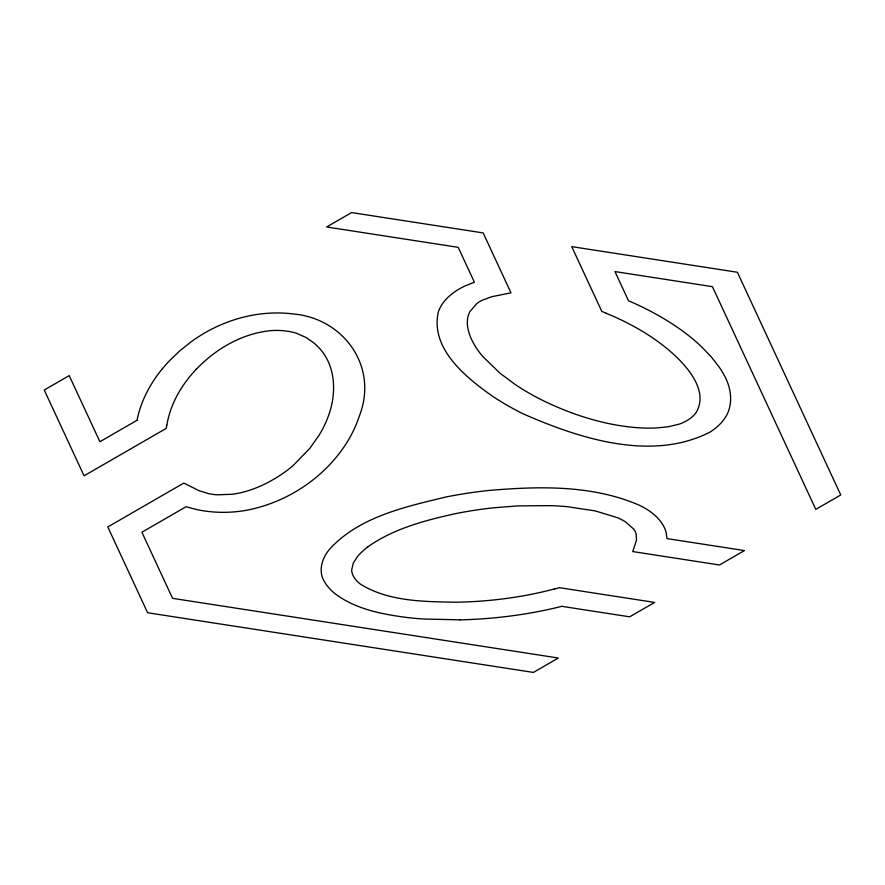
<?xml version="1.0" encoding="UTF-8"?>
<svg xmlns="http://www.w3.org/2000/svg" width="885" height="885" viewBox="0 0 885 885"><rect width="100%" height="100%" fill="white"/><g stroke="black" fill="none" stroke-linecap="round" stroke-linejoin="round"><path stroke-width="1.33" d="M166.734 425.242L166.203 428.395L84.064 475.82L44.25 390.031L69.207 375.616L99.894 441.726L136.898 420.364M196.282 369.288C215.896 348.723 242.291 333.368 270.91 330.636A43.099 24.88 0 0 1 289.981 331.643L292.714 332.24A37.026 21.373 0 0 1 296.818 333.402L306.044 337.506L313.622 342.76A92.449 53.377 0 0 1 322.56 352.042C335.703 369.454 336.001 393.748 329.176 413.76A261.529 150.992 0 0 1 319.109 435.21L309.772 448.441L293.134 465.554A166.303 96.011 0 0 1 283.919 472.734C271.297 481.584 257.236 488.586 242.247 492.392A59.804 34.526 0 0 1 232.202 494.272L217.09 494.815A37.579 21.694 0 0 1 208.96 493.708L199.092 490.721L183.781 483.088L107.793 526.951L147.618 612.752L533.389 672.423L558.346 658.02L172.575 598.337L141.899 532.228L186.093 506.718L196.691 509.572A76.619 44.239 0 0 0 248.984 509.782C289.329 501.352 326.244 476.263 347.827 441.018A295.944 170.86 0 0 0 359.133 416.636C379.068 366.49 343.325 318.025 292.824 313.909A76.143 43.962 0 0 0 267.657 313.29C243.508 315.005 219.945 323.125 199.545 336.09A194.346 112.207 0 0 0 191.271 341.698L179.633 350.969L169.444 360.792A270.058 155.915 0 0 0 161.977 369.277M368.027 546.731C393.925 528.445 425.497 520.236 456.052 513.532A261.529 150.992 0 0 1 493.266 507.835L517.78 505.888L551.764 505.656A166.303 96.011 0 0 1 567.141 506.674L595.339 510.933L617.453 517.681A59.804 34.526 0 0 1 625.319 521.763L633.671 529.042A37.579 21.694 0 0 1 636.072 533.666L636.525 540.093L632.742 551.565L719.483 564.984L744.44 550.57L667.024 538.6L666.007 531.874A76.619 44.239 0 0 0 640.187 505.612C592.552 484.593 538.368 486.153 487.602 490.578A295.944 170.86 0 0 0 445.376 497.116C405.087 506.895 359.741 516.785 330.337 548.379C322.361 557.141 317.615 570.825 324.441 581.633A76.143 43.962 0 0 0 336.112 594.521C356.655 609.433 382.453 614.312 407.122 617.52A199.999 115.47 0 0 0 423.461 619.024L459.769 619.821M554.497 589.012L559.497 587.695L654.657 602.419L629.689 616.823L562.097 606.369M606.269 313.246L601.8 311.409L571.732 246.627L737.382 272.248L840.75 494.969L815.793 509.384L712.425 286.663L614.964 271.584L628.505 300.767A286.508 165.418 0 0 1 692.645 338.822A270.058 155.915 0 0 1 701.595 346.831L711.23 356.832L719.328 367.286A194.346 112.207 0 0 1 723.598 374.233C731.74 387.84 734.041 406.514 723.753 419.689A76.143 43.962 0 0 1 710.235 431.969C651.548 462.224 578.624 438.263 522.991 413.76A295.944 170.86 0 0 1 492.06 395.905C465.864 377.32 430.154 348.79 438.296 312.095A76.619 44.239 0 0 1 464.791 286.054L474.382 282.193L458.209 247.335L326.653 226.98L351.61 212.577L483.166 232.921L510.977 292.846L491.872 296.685L482.469 300.126A37.579 21.694 0 0 0 476.738 303.644L469.99 311.465A59.804 34.526 0 0 0 467.789 317.427C465.809 328.335 470.665 339.121 476.429 348.093A166.303 96.011 0 0 0 482.602 356.29L499.948 373.16L515.125 384.455A261.529 150.992 0 0 0 542.273 400.208C572.241 414.855 604.754 425.309 638.151 427.765A92.449 53.377 0 0 0 656.559 427.942L668.23 426.769L678.994 424.214A37.026 21.373 0 0 0 682.789 422.731L685.034 421.658A43.099 24.88 0 0 0 696.064 412.631C708.277 392.343 689.714 369.587 675.432 356.002A252.778 145.936 0 0 0 606.203 313.301M368.049 546.742A93.401 53.93 0 0 0 357.297 556.809L353.226 563.225L351.688 569.896A37.026 21.373 0 0 0 351.998 572.529L352.484 574.188A43.099 24.88 0 0 0 360.527 584.211C388.681 601.579 423.727 601.645 455.786 602.22A252.778 145.936 0 0 0 554.452 588.956M562.03 606.28A285.501 164.831 0 0 1 459.78 619.898M137.02 420.375A286.508 165.418 0 0 1 161.911 369.266M166.845 425.254A252.778 145.936 0 0 1 196.238 369.266"/></g></svg>
